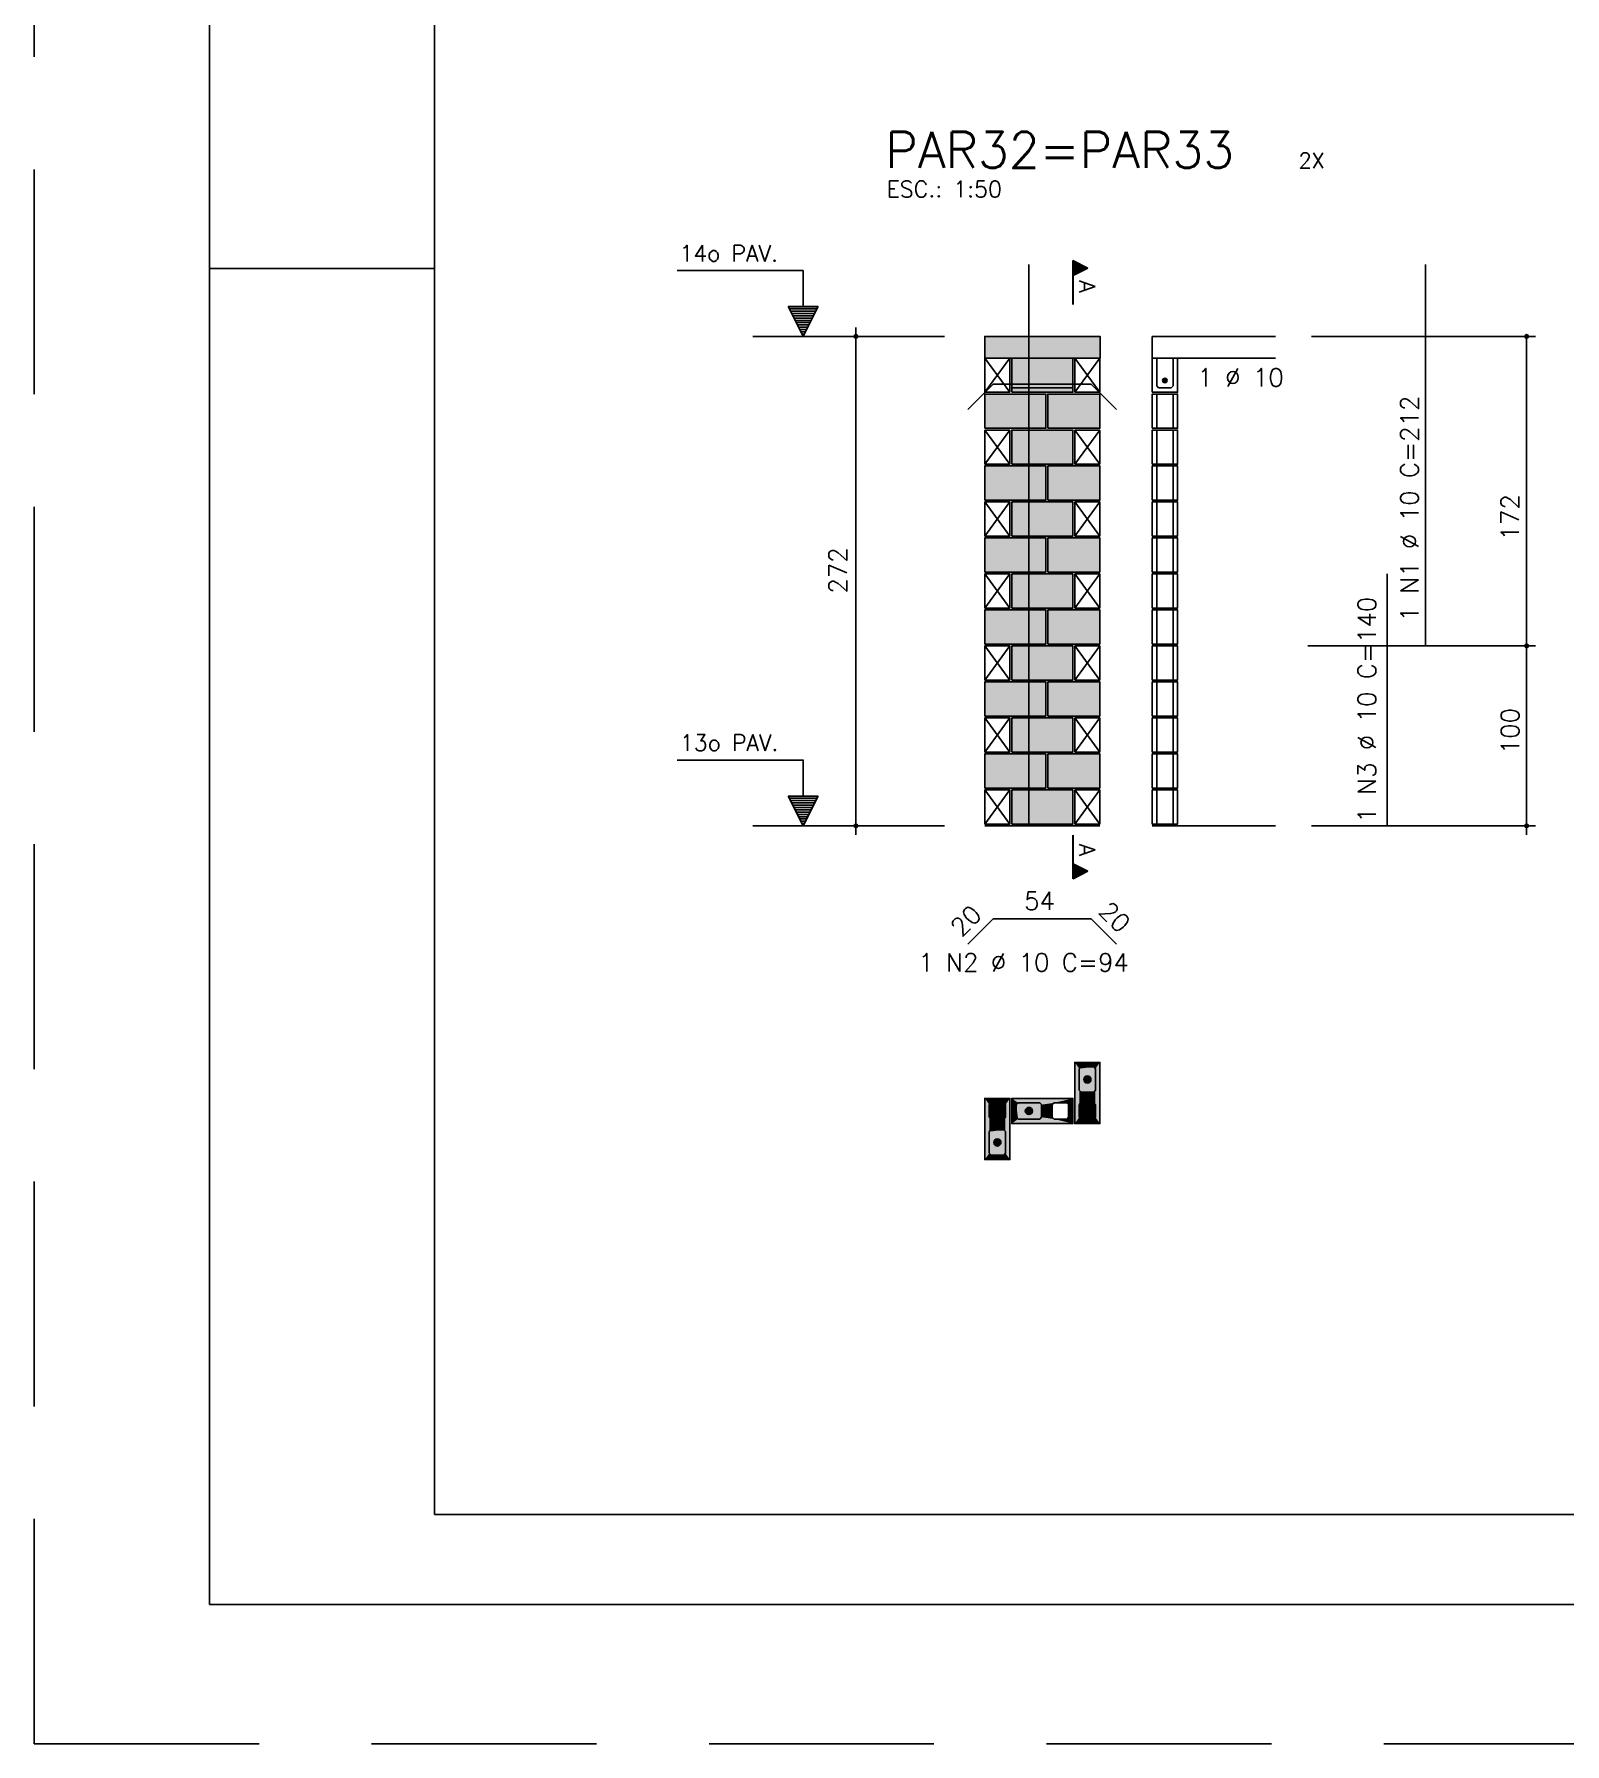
# Model space of a CAD drawing. Extents: x -1 to 122, y -1 to 61.
# Drawn here: x -1.06 to 15.95, y -1.45 to 17.55 of the extents above; entities that cross this region are included whole.
import ezdxf

# ---------------------------------------------------------------- set-up
doc = ezdxf.new("R2010")
doc.units = 0
doc.header["$MEASUREMENT"] = 0
doc.linetypes.add('HIDDEN', pattern=[0.375, 0.25, -0.125])
doc.layers.get('0').update_dxf_attribs({"linetype": 'CONTINUOUS'})
doc.layers.get('Defpoints').update_dxf_attribs({"linetype": 'CONTINUOUS'})
for name, color, linetype in [('ARQ_FOLHA', 7, 'CONTINUOUS'), ('PENA_01', 1, 'CONTINUOUS'), ('PENA_02', 2, 'CONTINUOUS'), ('PENA_03', 3, 'CONTINUOUS'), ('PENA_05', 5, 'CONTINUOUS'), ('PENA_06', 6, 'CONTINUOUS'), ('PENA_09', 254, 'CONTINUOUS'), ('PENA_11', 252, 'CONTINUOUS'), ('PENA_21', 100, 'CONTINUOUS'), ('PENA_27', 21, 'CONTINUOUS')]:
    doc.layers.add(name, color=color, linetype=linetype)
doc.styles.get("Standard").update_dxf_attribs({"font": 'ROMANS.SHX'})

# ---------------------------------------------------------------- blocks, each defined once
blk = doc.blocks.new('FOLHA A1+1 - 1102 X 594')
at = {"layer": 'ARQ_FOLHA', "color": 1}
blk.add_line((-1164, 148.5), (-1189, 148.5), dxfattribs=at)
for points in [[(-1189, 0), (0, 0), (0, 594), (-1189, 594)], [(-1164, 10), (-10, 10), (-10, 584), (-1164, 584)]]:
    blk.add_lwpolyline(points, close=True, dxfattribs=at)
at = {"layer": 'Defpoints', "color": 8, "linetype": 'HIDDEN', "ltscale": 100}
blk.add_lwpolyline([(-1208.5, 609.5), (-1208.5, -15.5), (19.5, -15.5), (19.5, 609.5)], close=True, dxfattribs=at)

msp = doc.modelspace()

# ---------------------------------------------------------------- linework, layer by layer
at = {"layer": 'PENA_01', "linetype": 'Continuous'}
for p, q in [((6.92292, 14.193675), (9.053784, 14.193675)), ((9.801276, 13.623675), (10.481276, 13.623675)), ((6.92292, 8.753675), (9.053784, 8.753675))]:
    msp.add_line(p, q, dxfattribs=at)
for points in [[(10.731276, 5.814694), (10.731276, 6.054694), (10.711276, 6.074694), (10.571276, 6.074694), (10.551276, 6.054694), (10.551276, 5.814694), (10.571276, 5.794694), (10.711276, 5.794694), (10.731276, 5.814694)], [(9.731276, 5.654694), (9.731276, 5.514694), (9.711276, 5.494694), (9.571276, 5.494694), (9.551276, 5.514694), (9.551276, 5.654694), (9.571276, 5.674694), (9.711276, 5.674694), (9.731276, 5.654694)], [(10.111276, 5.494694), (9.871276, 5.494694), (9.851276, 5.514694), (9.851276, 5.654694), (9.871276, 5.674694), (10.111276, 5.674694), (10.131276, 5.654694), (10.131276, 5.514694), (10.111276, 5.494694)], [(10.411276, 5.494694), (10.271276, 5.494694), (10.251276, 5.514694), (10.251276, 5.654694), (10.271276, 5.674694), (10.411276, 5.674694), (10.431276, 5.654694), (10.431276, 5.514694), (10.411276, 5.494694)], [(10.731276, 5.514694), (10.731276, 5.654694), (10.711276, 5.674694), (10.571276, 5.674694), (10.551276, 5.654694), (10.551276, 5.514694), (10.571276, 5.494694), (10.711276, 5.494694), (10.731276, 5.514694)], [(9.731276, 5.354694), (9.731276, 5.114694), (9.711276, 5.094694), (9.571276, 5.094694), (9.551276, 5.114694), (9.551276, 5.354694), (9.571276, 5.374694), (9.711276, 5.374694), (9.731276, 5.354694)]]:
    msp.add_lwpolyline(points, dxfattribs=at)
at = {"layer": 'PENA_02', "linetype": 'Continuous'}
for p, q in [((9.781276, 13.953675), (9.501276, 13.953675)), ((9.501276, 13.953675), (9.501276, 13.573675)), ((9.781276, 13.573675), (9.781276, 13.953675)), ((10.781276, 13.953675), (10.501276, 13.953675)), ((10.501276, 13.953675), (10.501276, 13.573675)), ((10.781276, 13.573675), (10.781276, 13.953675)), ((9.501276, 13.573675), (9.781276, 13.573675)), ((10.501276, 13.573675), (10.781276, 13.573675)), ((9.781276, 13.153675), (9.501276, 13.153675)), ((9.501276, 13.153675), (9.501276, 12.773675)), ((9.781276, 12.773675), (9.781276, 13.153675)), ((10.781276, 13.153675), (10.501276, 13.153675)), ((10.501276, 13.153675), (10.501276, 12.773675)), ((10.781276, 12.773675), (10.781276, 13.153675)), ((9.501276, 12.773675), (9.781276, 12.773675)), ((10.501276, 12.773675), (10.781276, 12.773675)), ((9.781276, 12.353675), (9.501276, 12.353675)), ((9.501276, 12.353675), (9.501276, 11.973675)), ((9.781276, 11.973675), (9.781276, 12.353675)), ((10.781276, 12.353675), (10.501276, 12.353675)), ((10.501276, 12.353675), (10.501276, 11.973675)), ((10.781276, 11.973675), (10.781276, 12.353675)), ((9.501276, 11.973675), (9.781276, 11.973675)), ((10.501276, 11.973675), (10.781276, 11.973675)), ((9.781276, 11.553675), (9.501276, 11.553675)), ((9.501276, 11.553675), (9.501276, 11.173675)), ((9.781276, 11.173675), (9.781276, 11.553675)), ((10.781276, 11.553675), (10.501276, 11.553675)), ((10.501276, 11.553675), (10.501276, 11.173675)), ((10.781276, 11.173675), (10.781276, 11.553675)), ((9.501276, 11.173675), (9.781276, 11.173675)), ((10.501276, 11.173675), (10.781276, 11.173675)), ((9.781276, 10.753675), (9.501276, 10.753675)), ((9.501276, 10.753675), (9.501276, 10.373675)), ((9.781276, 10.373675), (9.781276, 10.753675)), ((10.781276, 10.753675), (10.501276, 10.753675)), ((10.501276, 10.753675), (10.501276, 10.373675)), ((10.781276, 10.373675), (10.781276, 10.753675)), ((9.501276, 10.373675), (9.781276, 10.373675)), ((10.501276, 10.373675), (10.781276, 10.373675)), ((9.781276, 9.953675), (9.501276, 9.953675)), ((9.501276, 9.953675), (9.501276, 9.573675)), ((9.781276, 9.573675), (9.781276, 9.953675)), ((10.781276, 9.953675), (10.501276, 9.953675)), ((10.501276, 9.953675), (10.501276, 9.573675)), ((10.781276, 9.573675), (10.781276, 9.953675)), ((9.501276, 9.573675), (9.781276, 9.573675)), ((10.501276, 9.573675), (10.781276, 9.573675)), ((9.781276, 9.153675), (9.501276, 9.153675)), ((9.501276, 9.153675), (9.501276, 8.773675)), ((9.781276, 8.773675), (9.781276, 9.153675)), ((10.781276, 9.153675), (10.501276, 9.153675)), ((10.501276, 9.153675), (10.501276, 8.773675)), ((10.781276, 8.773675), (10.781276, 9.153675)), ((9.501276, 8.773675), (9.781276, 8.773675)), ((9.501276, 8.753675), (10.781276, 8.753675)), ((10.501276, 8.773675), (10.781276, 8.773675))]:
    msp.add_line(p, q, dxfattribs=at)
for points in [[(9.501276, 13.953675), (10.783151, 13.953675), (10.783151, 14.193675), (9.501276, 14.193675), (9.501276, 13.953675)], [(9.801276, 13.573675), (10.481276, 13.573675), (10.481276, 13.953675), (9.801276, 13.953675), (9.801276, 13.573675)], [(9.501276, 13.173675), (10.181276, 13.173675), (10.181276, 13.553675), (9.501276, 13.553675), (9.501276, 13.173675)], [(10.201276, 13.173675), (10.781276, 13.173675), (10.781276, 13.553675), (10.201276, 13.553675), (10.201276, 13.173675)], [(9.801276, 12.773675), (10.481276, 12.773675), (10.481276, 13.153675), (9.801276, 13.153675), (9.801276, 12.773675)], [(9.501276, 12.373675), (10.181276, 12.373675), (10.181276, 12.753675), (9.501276, 12.753675), (9.501276, 12.373675)], [(10.201276, 12.373675), (10.781276, 12.373675), (10.781276, 12.753675), (10.201276, 12.753675), (10.201276, 12.373675)], [(9.801276, 11.973675), (10.481276, 11.973675), (10.481276, 12.353675), (9.801276, 12.353675), (9.801276, 11.973675)], [(9.501276, 11.573675), (10.181276, 11.573675), (10.181276, 11.953675), (9.501276, 11.953675), (9.501276, 11.573675)], [(10.201276, 11.573675), (10.781276, 11.573675), (10.781276, 11.953675), (10.201276, 11.953675), (10.201276, 11.573675)], [(9.801276, 11.173675), (10.481276, 11.173675), (10.481276, 11.553675), (9.801276, 11.553675), (9.801276, 11.173675)], [(9.501276, 10.773675), (10.181276, 10.773675), (10.181276, 11.153675), (9.501276, 11.153675), (9.501276, 10.773675)], [(10.201276, 10.773675), (10.781276, 10.773675), (10.781276, 11.153675), (10.201276, 11.153675), (10.201276, 10.773675)], [(9.801276, 10.373675), (10.481276, 10.373675), (10.481276, 10.753675), (9.801276, 10.753675), (9.801276, 10.373675)], [(9.501276, 9.973675), (10.181276, 9.973675), (10.181276, 10.353675), (9.501276, 10.353675), (9.501276, 9.973675)], [(10.201276, 9.973675), (10.781276, 9.973675), (10.781276, 10.353675), (10.201276, 10.353675), (10.201276, 9.973675)], [(9.801276, 9.573675), (10.481276, 9.573675), (10.481276, 9.953675), (9.801276, 9.953675), (9.801276, 9.573675)], [(9.501276, 9.173675), (10.181276, 9.173675), (10.181276, 9.553675), (9.501276, 9.553675), (9.501276, 9.173675)], [(10.201276, 9.173675), (10.781276, 9.173675), (10.781276, 9.553675), (10.201276, 9.553675), (10.201276, 9.173675)], [(9.801276, 8.773675), (10.481276, 8.773675), (10.481276, 9.153675), (9.801276, 9.153675), (9.801276, 8.773675)], [(10.781276, 5.444694), (10.781276, 6.124694), (10.501276, 6.124694), (10.501276, 5.444694), (10.781276, 5.444694)], [(9.781276, 5.724694), (9.781276, 5.044694), (9.501276, 5.044694), (9.501276, 5.724694), (9.781276, 5.724694)], [(10.481276, 5.444694), (9.801276, 5.444694), (9.801276, 5.724694), (10.481276, 5.724694), (10.481276, 5.444694)]]:
    msp.add_lwpolyline(points, dxfattribs=at)
for centre, radius in [((8.069066, 14.193675), 0.02), ((8.069066, 14.193675), 0.01), ((15.523146, 14.193675), 0.02), ((15.523146, 14.193675), 0.01), ((15.523146, 10.753675), 0.02), ((15.523146, 10.753675), 0.01), ((8.069066, 8.753675), 0.02), ((8.069066, 8.753675), 0.01), ((15.523146, 8.753675), 0.02), ((15.523146, 8.753675), 0.01)]:
    msp.add_circle(centre, radius, dxfattribs=at)
at = {"layer": 'PENA_03', "linetype": 'Continuous'}
for p, q in [((10.481276, 14.550032), (10.481276, 15.036414)), ((10.481276, 15.036414), (10.647209, 14.953448)), ((10.481971, 15.035286), (10.645648, 14.953448)), ((10.481972, 15.035286), (10.481972, 14.871609)), ((10.49404, 15.030032), (10.49404, 14.876863)), ((10.506804, 15.02365), (10.506804, 14.883245)), ((10.519568, 15.017268), (10.519568, 14.889627)), ((7.481919, 14.925541), (6.081919, 14.925541)), ((7.481919, 14.525541), (7.481919, 14.925541)), ((7.483319, 14.525541), (7.483319, 14.926941)), ((10.647209, 14.953448), (10.481971, 14.870829)), ((10.645648, 14.953448), (10.481972, 14.871609)), ((10.481972, 14.870829), (10.481972, 14.550032)), ((10.532332, 15.010886), (10.532332, 14.896009)), ((10.545096, 15.004504), (10.545096, 14.902391)), ((10.55786, 14.998122), (10.55786, 14.908773)), ((10.570624, 14.99174), (10.570624, 14.915155)), ((10.583388, 14.985358), (10.583388, 14.921537)), ((10.596152, 14.978976), (10.596152, 14.927919)), ((10.608916, 14.972594), (10.608916, 14.934301)), ((10.621681, 14.966212), (10.621681, 14.940683)), ((10.634445, 14.95983), (10.634445, 14.947066)), ((7.482619, 14.193675), (7.316686, 14.525541)), ((7.316686, 14.525541), (7.481919, 14.525541)), ((7.482619, 14.196797), (7.318942, 14.524149)), ((7.646295, 14.524149), (7.318942, 14.524149)), ((7.635788, 14.500013), (7.329449, 14.500013)), ((7.623024, 14.474485), (7.342214, 14.474485)), ((7.61026, 14.448957), (7.354978, 14.448957)), ((7.648552, 14.525541), (7.482619, 14.193675)), ((7.646295, 14.52415), (7.482619, 14.196797)), ((7.483319, 14.525541), (7.648552, 14.525541)), ((7.597495, 14.423429), (7.367742, 14.423429)), ((7.584731, 14.3979), (7.380506, 14.3979)), ((7.571967, 14.372372), (7.39327, 14.372372)), ((7.559203, 14.346844), (7.406034, 14.346844)), ((7.546439, 14.321316), (7.418798, 14.321316)), ((7.533675, 14.295788), (7.431562, 14.295788)), ((7.520911, 14.27026), (7.444326, 14.27026)), ((8.069066, 8.653143), (8.069066, 14.293675)), ((7.508147, 14.244731), (7.45709, 14.244731)), ((7.495383, 14.219203), (7.469855, 14.219203)), ((11.363151, 14.193675), (11.363151, 13.573675)), ((11.363151, 14.193675), (12.73383, 14.193675)), ((13.13383, 14.193675), (15.623146, 14.193675)), ((15.523146, 8.653143), (15.523146, 14.193675)), ((9.501276, 13.573675), (9.781276, 13.953675)), ((9.781276, 13.573675), (9.501276, 13.953675)), ((10.501276, 13.573675), (10.781276, 13.953675)), ((10.781276, 13.573675), (10.501276, 13.953675)), ((11.363151, 13.953675), (12.73383, 13.953675)), ((11.413151, 13.173675), (11.413151, 13.553675)), ((11.593151, 13.173675), (11.593151, 13.553675)), ((9.501276, 12.773675), (9.781276, 13.153675)), ((9.781276, 12.773675), (9.501276, 13.153675)), ((10.501276, 12.773675), (10.781276, 13.153675)), ((10.781276, 12.773675), (10.501276, 13.153675)), ((11.413151, 12.773675), (11.413151, 13.153675)), ((11.593151, 12.773675), (11.593151, 13.153675)), ((11.413151, 12.373675), (11.413151, 12.753675)), ((11.593151, 12.373675), (11.593151, 12.753675)), ((9.501276, 11.973675), (9.781276, 12.353675)), ((9.781276, 11.973675), (9.501276, 12.353675)), ((10.501276, 11.973675), (10.781276, 12.353675)), ((10.781276, 11.973675), (10.501276, 12.353675)), ((11.413151, 11.973675), (11.413151, 12.353675)), ((11.593151, 11.973675), (11.593151, 12.353675)), ((11.413151, 11.573675), (11.413151, 11.953675)), ((11.593151, 11.573675), (11.593151, 11.953675)), ((9.501276, 11.173675), (9.781276, 11.553675)), ((9.781276, 11.173675), (9.501276, 11.553675)), ((10.501276, 11.173675), (10.781276, 11.553675)), ((10.781276, 11.173675), (10.501276, 11.553675)), ((11.413151, 11.173675), (11.413151, 11.553675)), ((11.593151, 11.173675), (11.593151, 11.553675)), ((11.413151, 10.773675), (11.413151, 11.153675)), ((11.593151, 10.773675), (11.593151, 11.153675)), ((9.501276, 10.373675), (9.781276, 10.753675)), ((9.781276, 10.373675), (9.501276, 10.753675)), ((10.501276, 10.373675), (10.781276, 10.753675)), ((10.781276, 10.373675), (10.501276, 10.753675)), ((11.413151, 10.373675), (11.413151, 10.753675)), ((11.593151, 10.373675), (11.593151, 10.753675)), ((13.091899, 10.753675), (15.623146, 10.753675)), ((11.413151, 9.973675), (11.413151, 10.353675)), ((11.593151, 9.973675), (11.593151, 10.353675)), ((9.501276, 9.573675), (9.781276, 9.953675)), ((9.781276, 9.573675), (9.501276, 9.953675)), ((10.501276, 9.573675), (10.781276, 9.953675)), ((10.781276, 9.573675), (10.501276, 9.953675)), ((11.413151, 9.573675), (11.413151, 9.953675)), ((11.593151, 9.573675), (11.593151, 9.953675)), ((11.413151, 9.173675), (11.413151, 9.553675)), ((11.593151, 9.173675), (11.593151, 9.553675)), ((7.481919, 9.485541), (6.081919, 9.485541)), ((7.481919, 9.085541), (7.481919, 9.485541)), ((7.483319, 9.085541), (7.483319, 9.486941)), ((9.501276, 8.773675), (9.781276, 9.153675)), ((9.781276, 8.773675), (9.501276, 9.153675)), ((10.501276, 8.773675), (10.781276, 9.153675)), ((10.781276, 8.773675), (10.501276, 9.153675)), ((11.413151, 8.773675), (11.413151, 9.153675)), ((11.593151, 8.773675), (11.593151, 9.153675)), ((7.482619, 8.753675), (7.316686, 9.085541)), ((7.316686, 9.085541), (7.481919, 9.085541)), ((7.482619, 8.756797), (7.318942, 9.084149)), ((7.646295, 9.084149), (7.318942, 9.084149)), ((7.635788, 9.060013), (7.329449, 9.060013)), ((7.623024, 9.034485), (7.342214, 9.034485)), ((7.61026, 9.008957), (7.354978, 9.008957)), ((7.597495, 8.983429), (7.367742, 8.983429)), ((7.584731, 8.9579), (7.380506, 8.9579)), ((7.571967, 8.932372), (7.39327, 8.932372)), ((7.648552, 9.085541), (7.482619, 8.753675)), ((7.646295, 9.08415), (7.482619, 8.756797)), ((7.483319, 9.085541), (7.648552, 9.085541)), ((7.559203, 8.906844), (7.406034, 8.906844)), ((7.546439, 8.881316), (7.418798, 8.881316)), ((7.533675, 8.855788), (7.431562, 8.855788)), ((7.520911, 8.83026), (7.444326, 8.83026)), ((7.508147, 8.804731), (7.45709, 8.804731)), ((7.495383, 8.779203), (7.469855, 8.779203)), ((11.363151, 8.753675), (12.73383, 8.753675)), ((13.13383, 8.753675), (15.623146, 8.753675)), ((10.481276, 8.65164), (10.481276, 8.165258)), ((10.481972, 8.330843), (10.481972, 8.65164)), ((10.481276, 8.165258), (10.647209, 8.248224)), ((10.647209, 8.248224), (10.481971, 8.330843)), ((10.481971, 8.166386), (10.645648, 8.248224)), ((10.481972, 8.166386), (10.481972, 8.330063)), ((10.645648, 8.248224), (10.481972, 8.330063)), ((10.49404, 8.17164), (10.49404, 8.324809)), ((10.506804, 8.178022), (10.506804, 8.318427)), ((10.519568, 8.184404), (10.519568, 8.312045)), ((10.532332, 8.190786), (10.532332, 8.305663)), ((10.545096, 8.197168), (10.545096, 8.299281)), ((10.55786, 8.20355), (10.55786, 8.292899)), ((10.570624, 8.209932), (10.570624, 8.286517)), ((10.583388, 8.216314), (10.583388, 8.280135)), ((10.596152, 8.222696), (10.596152, 8.273753)), ((10.608916, 8.229078), (10.608916, 8.267371)), ((10.621681, 8.23546), (10.621681, 8.260989)), ((10.634445, 8.241842), (10.634445, 8.254606))]:
    msp.add_line(p, q, dxfattribs=at)
for points in [[(11.363151, 13.573675), (11.643151, 13.573675), (11.643151, 13.953675)], [(11.593151, 13.953675), (11.593151, 13.643675), (11.573151, 13.623675), (11.433151, 13.623675), (11.413151, 13.643675), (11.413151, 13.953675)], [(11.363151, 13.173675), (11.643151, 13.173675), (11.643151, 13.553675), (11.363151, 13.553675), (11.363151, 13.173675)], [(11.363151, 12.773675), (11.643151, 12.773675), (11.643151, 13.153675), (11.363151, 13.153675), (11.363151, 12.773675)], [(11.363151, 12.373675), (11.643151, 12.373675), (11.643151, 12.753675), (11.363151, 12.753675), (11.363151, 12.373675)], [(11.363151, 11.973675), (11.643151, 11.973675), (11.643151, 12.353675), (11.363151, 12.353675), (11.363151, 11.973675)], [(11.363151, 11.573675), (11.643151, 11.573675), (11.643151, 11.953675), (11.363151, 11.953675), (11.363151, 11.573675)], [(11.363151, 11.173675), (11.643151, 11.173675), (11.643151, 11.553675), (11.363151, 11.553675), (11.363151, 11.173675)], [(11.363151, 10.773675), (11.643151, 10.773675), (11.643151, 11.153675), (11.363151, 11.153675), (11.363151, 10.773675)], [(11.363151, 10.373675), (11.643151, 10.373675), (11.643151, 10.753675), (11.363151, 10.753675), (11.363151, 10.373675)], [(11.363151, 9.973675), (11.643151, 9.973675), (11.643151, 10.353675), (11.363151, 10.353675), (11.363151, 9.973675)], [(11.363151, 9.573675), (11.643151, 9.573675), (11.643151, 9.953675), (11.363151, 9.953675), (11.363151, 9.573675)], [(11.363151, 9.173675), (11.643151, 9.173675), (11.643151, 9.553675), (11.363151, 9.553675), (11.363151, 9.173675)], [(11.363151, 8.773675), (11.643151, 8.773675), (11.643151, 9.153675), (11.363151, 9.153675), (11.363151, 8.773675)], [(10.711276, 6.074694), (10.731276, 6.054694), (10.731276, 5.814694), (10.711276, 5.794694), (10.571276, 5.794694), (10.551276, 5.814694), (10.551276, 6.054694), (10.571276, 6.074694), (10.711276, 6.074694)], [(9.551276, 5.654694), (9.571276, 5.674694), (9.711276, 5.674694), (9.731276, 5.654694), (9.731276, 5.514694), (9.711276, 5.494694), (9.571276, 5.494694), (9.551276, 5.514694), (9.551276, 5.654694)], [(9.851276, 5.654694), (9.871276, 5.674694), (10.111276, 5.674694), (10.131276, 5.654694), (10.131276, 5.514694), (10.111276, 5.494694), (9.871276, 5.494694), (9.851276, 5.514694), (9.851276, 5.654694)], [(10.551276, 5.654694), (10.571276, 5.674694), (10.711276, 5.674694), (10.731276, 5.654694), (10.731276, 5.514694), (10.711276, 5.494694), (10.571276, 5.494694), (10.551276, 5.514694), (10.551276, 5.654694)], [(9.711276, 5.374694), (9.731276, 5.354694), (9.731276, 5.114694), (9.711276, 5.094694), (9.571276, 5.094694), (9.551276, 5.114694), (9.551276, 5.354694), (9.571276, 5.374694), (9.711276, 5.374694)]]:
    msp.add_lwpolyline(points, dxfattribs=at)
for centre, radius in [((11.5027, 13.704665), 0.025), ((10.641276, 5.934694), 0.04), ((9.641276, 5.584694), 0.04), ((9.991276, 5.584694), 0.04), ((10.641276, 5.584694), 0.04), ((9.641276, 5.234694), 0.04)]:
    msp.add_circle(centre, radius, dxfattribs=at)
for points in [[(11.5277, 13.704665), (11.4902, 13.726316), (11.479207, 13.713216)], [(11.5277, 13.704665), (11.479207, 13.713216), (11.479207, 13.696115)], [(11.5277, 13.704665), (11.479207, 13.696115), (11.4902, 13.683015)], [(11.5277, 13.704665), (11.507041, 13.729285), (11.4902, 13.726316)], [(11.5277, 13.704665), (11.4902, 13.683015), (11.507041, 13.680045)], [(11.5277, 13.704665), (11.521851, 13.720735), (11.507041, 13.729285)], [(11.5277, 13.704665), (11.507041, 13.680045), (11.521851, 13.688595)], [(11.5277, 13.704665), (11.521851, 13.688595), (11.5277, 13.704665)], [(10.681276, 5.934694), (10.621276, 5.969335), (10.603688, 5.948375)], [(10.681276, 5.934694), (10.603688, 5.948375), (10.603688, 5.921014)], [(10.681276, 5.934694), (10.603688, 5.921014), (10.621276, 5.900053)], [(10.681276, 5.934694), (10.648222, 5.974087), (10.621276, 5.969335)], [(10.681276, 5.934694), (10.621276, 5.900053), (10.648222, 5.895302)], [(10.681276, 5.934694), (10.671918, 5.960406), (10.648222, 5.974087)], [(10.681276, 5.934694), (10.648222, 5.895302), (10.671918, 5.908983)], [(10.681276, 5.934694), (10.671918, 5.908983), (10.681276, 5.934694)], [(9.681276, 5.584694), (9.621276, 5.619335), (9.603688, 5.598375)], [(9.681276, 5.584694), (9.603688, 5.598375), (9.603688, 5.571014)], [(9.681276, 5.584694), (9.603688, 5.571014), (9.621276, 5.550053)], [(9.681276, 5.584694), (9.648222, 5.624087), (9.621276, 5.619335)], [(9.681276, 5.584694), (9.621276, 5.550053), (9.648222, 5.545302)], [(9.681276, 5.584694), (9.671918, 5.610406), (9.648222, 5.624087)], [(9.681276, 5.584694), (9.648222, 5.545302), (9.671918, 5.558983)], [(9.681276, 5.584694), (9.671918, 5.558983), (9.681276, 5.584694)], [(10.031276, 5.584694), (9.971276, 5.619335), (9.953688, 5.598375)], [(10.031276, 5.584694), (9.953688, 5.598375), (9.953688, 5.571014)], [(10.031276, 5.584694), (9.953688, 5.571014), (9.971276, 5.550053)], [(10.031276, 5.584694), (9.998222, 5.624087), (9.971276, 5.619335)], [(10.031276, 5.584694), (9.971276, 5.550053), (9.998222, 5.545302)], [(10.031276, 5.584694), (10.021918, 5.610406), (9.998222, 5.624087)], [(10.031276, 5.584694), (9.998222, 5.545302), (10.021918, 5.558983)], [(10.031276, 5.584694), (10.021918, 5.558983), (10.031276, 5.584694)], [(10.681276, 5.584694), (10.621276, 5.619335), (10.603688, 5.598375)], [(10.681276, 5.584694), (10.603688, 5.598375), (10.603688, 5.571014)], [(10.681276, 5.584694), (10.603688, 5.571014), (10.621276, 5.550053)], [(10.681276, 5.584694), (10.648222, 5.624087), (10.621276, 5.619335)], [(10.681276, 5.584694), (10.621276, 5.550053), (10.648222, 5.545302)], [(10.681276, 5.584694), (10.671918, 5.610406), (10.648222, 5.624087)], [(10.681276, 5.584694), (10.648222, 5.545302), (10.671918, 5.558983)], [(10.681276, 5.584694), (10.671918, 5.558983), (10.681276, 5.584694)], [(9.681276, 5.234694), (9.621276, 5.269335), (9.603688, 5.248375)], [(9.681276, 5.234694), (9.603688, 5.248375), (9.603688, 5.221014)], [(9.681276, 5.234694), (9.603688, 5.221014), (9.621276, 5.200053)], [(9.681276, 5.234694), (9.648222, 5.274087), (9.621276, 5.269335)], [(9.681276, 5.234694), (9.621276, 5.200053), (9.648222, 5.195302)], [(9.681276, 5.234694), (9.671918, 5.260406), (9.648222, 5.274087)], [(9.681276, 5.234694), (9.648222, 5.195302), (9.671918, 5.208983)], [(9.681276, 5.234694), (9.671918, 5.208983), (9.681276, 5.234694)]]:
    msp.add_solid(points, dxfattribs=at)
at = {"layer": 'PENA_05', "linetype": 'Continuous'}
for p, q in [((14.399396, 10.750753), (14.399396, 14.993675)), ((9.311507, 13.380841), (9.594349, 13.663683)), ((9.594349, 13.663683), (10.683151, 13.663735)), ((10.683151, 13.663735), (10.965994, 13.380892)), ((13.973472, 8.753675), (13.973472, 11.553675)), ((9.311507, 7.436902), (9.594349, 7.719745)), ((9.594349, 7.719745), (10.683151, 7.719796)), ((10.683151, 7.719796), (10.965994, 7.436953))]:
    msp.add_line(p, q, dxfattribs=at)
msp.add_lwpolyline([(9.991276, 14.993675), (9.991276, 8.753675)], dxfattribs=at)
at = {"layer": 'PENA_09', "linetype": 'Continuous'}
msp.add_lwpolyline([(9.801276, 13.623675), (10.481276, 13.623675), (10.481276, 13.953675), (9.801276, 13.953675), (9.801276, 13.623675)], dxfattribs=at)
for points in [[(9.801276, 13.623675), (10.481276, 13.623675), (10.481276, 13.953675)], [(9.801276, 13.623675), (10.481276, 13.953675), (9.801276, 13.953675)], [(9.801276, 13.623675), (9.801276, 13.953675), (9.801276, 13.623675)]]:
    msp.add_solid(points, dxfattribs=at)
at = {"layer": 'PENA_11', "linetype": 'Continuous'}
for points in [[(9.501276, 13.953675), (10.783151, 13.953675), (10.783151, 14.193675)], [(9.501276, 13.953675), (10.783151, 14.193675), (9.501276, 14.193675)], [(9.501276, 13.953675), (9.501276, 14.193675), (9.501276, 13.953675)], [(10.711276, 6.074694), (10.571276, 5.794694), (10.551276, 5.814694)], [(10.711276, 6.074694), (10.551276, 5.814694), (10.551276, 6.054694)], [(10.711276, 6.074694), (10.551276, 6.054694), (10.571276, 6.074694)], [(10.711276, 6.074694), (10.711276, 5.794694), (10.571276, 5.794694)], [(10.711276, 6.074694), (10.571276, 6.074694), (10.711276, 6.074694)], [(10.711276, 6.074694), (10.731276, 6.054694), (10.731276, 5.814694)], [(10.711276, 6.074694), (10.731276, 5.814694), (10.711276, 5.794694)], [(9.551276, 5.654694), (9.571276, 5.674694), (9.711276, 5.674694)], [(9.551276, 5.654694), (9.711276, 5.674694), (9.731276, 5.654694)], [(9.551276, 5.654694), (9.731276, 5.654694), (9.731276, 5.514694)], [(9.551276, 5.654694), (9.731276, 5.514694), (9.711276, 5.494694)], [(9.551276, 5.654694), (9.711276, 5.494694), (9.571276, 5.494694)], [(9.551276, 5.654694), (9.571276, 5.494694), (9.551276, 5.514694)], [(9.551276, 5.654694), (9.551276, 5.514694), (9.551276, 5.654694)], [(9.851276, 5.654694), (9.871276, 5.674694), (10.111276, 5.674694)], [(9.851276, 5.654694), (10.111276, 5.674694), (10.131276, 5.654694)], [(9.851276, 5.654694), (10.131276, 5.654694), (10.131276, 5.514694)], [(9.851276, 5.654694), (10.131276, 5.514694), (10.111276, 5.494694)], [(9.851276, 5.654694), (10.111276, 5.494694), (9.871276, 5.494694)], [(9.851276, 5.654694), (9.871276, 5.494694), (9.851276, 5.514694)], [(9.851276, 5.654694), (9.851276, 5.514694), (9.851276, 5.654694)], [(10.551276, 5.654694), (10.571276, 5.674694), (10.711276, 5.674694)], [(10.551276, 5.654694), (10.711276, 5.674694), (10.731276, 5.654694)], [(10.551276, 5.654694), (10.731276, 5.654694), (10.731276, 5.514694)], [(10.551276, 5.654694), (10.731276, 5.514694), (10.711276, 5.494694)], [(10.551276, 5.654694), (10.711276, 5.494694), (10.571276, 5.494694)], [(10.551276, 5.654694), (10.571276, 5.494694), (10.551276, 5.514694)], [(10.551276, 5.654694), (10.551276, 5.514694), (10.551276, 5.654694)], [(9.711276, 5.374694), (9.571276, 5.094694), (9.551276, 5.114694)], [(9.711276, 5.374694), (9.551276, 5.114694), (9.551276, 5.354694)], [(9.711276, 5.374694), (9.551276, 5.354694), (9.571276, 5.374694)], [(9.711276, 5.374694), (9.711276, 5.094694), (9.571276, 5.094694)], [(9.711276, 5.374694), (9.571276, 5.374694), (9.711276, 5.374694)], [(9.711276, 5.374694), (9.731276, 5.354694), (9.731276, 5.114694)], [(9.711276, 5.374694), (9.731276, 5.114694), (9.711276, 5.094694)]]:
    msp.add_solid(points, dxfattribs=at)
at = {"layer": 'PENA_21', "linetype": 'Continuous'}
for points in [[(9.501276, 13.173675), (10.181276, 13.173675), (10.181276, 13.553675), (9.501276, 13.553675), (9.501276, 13.173675)], [(9.801276, 13.573675), (10.481276, 13.573675), (10.481276, 13.623675), (9.801276, 13.623675), (9.801276, 13.573675)], [(9.801276, 12.773675), (10.481276, 12.773675), (10.481276, 13.153675), (9.801276, 13.153675), (9.801276, 12.773675)], [(9.501276, 12.373675), (10.181276, 12.373675), (10.181276, 12.753675), (9.501276, 12.753675), (9.501276, 12.373675)], [(9.801276, 11.973675), (10.481276, 11.973675), (10.481276, 12.353675), (9.801276, 12.353675), (9.801276, 11.973675)], [(9.501276, 11.573675), (10.181276, 11.573675), (10.181276, 11.953675), (9.501276, 11.953675), (9.501276, 11.573675)], [(9.801276, 11.173675), (10.481276, 11.173675), (10.481276, 11.553675), (9.801276, 11.553675), (9.801276, 11.173675)], [(9.501276, 10.773675), (10.181276, 10.773675), (10.181276, 11.153675), (9.501276, 11.153675), (9.501276, 10.773675)], [(9.801276, 10.373675), (10.481276, 10.373675), (10.481276, 10.753675), (9.801276, 10.753675), (9.801276, 10.373675)], [(9.501276, 9.973675), (10.181276, 9.973675), (10.181276, 10.353675), (9.501276, 10.353675), (9.501276, 9.973675)], [(9.801276, 9.573675), (10.481276, 9.573675), (10.481276, 9.953675), (9.801276, 9.953675), (9.801276, 9.573675)], [(9.501276, 9.173675), (10.181276, 9.173675), (10.181276, 9.553675), (9.501276, 9.553675), (9.501276, 9.173675)], [(9.801276, 8.773675), (10.481276, 8.773675), (10.481276, 9.153675), (9.801276, 9.153675), (9.801276, 8.773675)], [(10.641276, 5.444694), (10.641276, 5.494694), (10.571276, 5.494694), (10.551276, 5.514694), (10.551276, 5.654694), (10.571276, 5.674694), (10.641276, 5.674694), (10.641276, 5.794694), (10.571276, 5.794694), (10.551276, 5.814694), (10.551276, 6.054694), (10.571276, 6.074694), (10.641276, 6.074694), (10.641276, 6.124694), (10.501276, 6.124694), (10.501276, 5.444694), (10.641276, 5.444694)], [(10.641276, 5.444694), (10.641276, 5.494694), (10.711276, 5.494694), (10.731276, 5.514694), (10.731276, 5.654694), (10.711276, 5.674694), (10.641276, 5.674694), (10.641276, 5.794694), (10.711276, 5.794694), (10.731276, 5.814694), (10.731276, 6.054694), (10.711276, 6.074694), (10.641276, 6.074694), (10.641276, 6.124694), (10.781276, 6.124694), (10.781276, 5.444694), (10.641276, 5.444694)], [(9.641276, 5.724694), (9.641276, 5.674694), (9.571276, 5.674694), (9.551276, 5.654694), (9.551276, 5.514694), (9.571276, 5.494694), (9.641276, 5.494694), (9.641276, 5.374694), (9.571276, 5.374694), (9.551276, 5.354694), (9.551276, 5.114694), (9.571276, 5.094694), (9.641276, 5.094694), (9.641276, 5.044694), (9.501276, 5.044694), (9.501276, 5.724694), (9.641276, 5.724694)], [(9.641276, 5.724694), (9.641276, 5.674694), (9.711276, 5.674694), (9.731276, 5.654694), (9.731276, 5.514694), (9.711276, 5.494694), (9.641276, 5.494694), (9.641276, 5.374694), (9.711276, 5.374694), (9.731276, 5.354694), (9.731276, 5.114694), (9.711276, 5.094694), (9.641276, 5.094694), (9.641276, 5.044694), (9.781276, 5.044694), (9.781276, 5.724694), (9.641276, 5.724694)], [(10.481276, 5.584694), (10.431276, 5.584694), (10.431276, 5.654694), (10.411276, 5.674694), (10.271276, 5.674694), (10.251276, 5.654694), (10.251276, 5.584694), (10.131276, 5.584694), (10.131276, 5.654694), (10.111276, 5.674694), (9.871276, 5.674694), (9.851276, 5.654694), (9.851276, 5.584694), (9.801276, 5.584694), (9.801276, 5.724694), (10.481276, 5.724694), (10.481276, 5.584694)], [(10.481276, 5.584694), (10.431276, 5.584694), (10.431276, 5.514694), (10.411276, 5.494694), (10.271276, 5.494694), (10.251276, 5.514694), (10.251276, 5.584694), (10.131276, 5.584694), (10.131276, 5.514694), (10.111276, 5.494694), (9.871276, 5.494694), (9.851276, 5.514694), (9.851276, 5.584694), (9.801276, 5.584694), (9.801276, 5.444694), (10.481276, 5.444694), (10.481276, 5.584694)]]:
    msp.add_lwpolyline(points, dxfattribs=at)
for points in [[(9.501276, 13.173675), (10.181276, 13.173675), (10.181276, 13.553675)], [(9.501276, 13.173675), (10.181276, 13.553675), (9.501276, 13.553675)], [(9.501276, 13.173675), (9.501276, 13.553675), (9.501276, 13.173675)], [(9.801276, 13.573675), (10.481276, 13.573675), (10.481276, 13.623675)], [(9.801276, 13.573675), (10.481276, 13.623675), (9.801276, 13.623675)], [(9.801276, 13.573675), (9.801276, 13.623675), (9.801276, 13.573675)], [(9.801276, 12.773675), (10.481276, 12.773675), (10.481276, 13.153675)], [(9.801276, 12.773675), (10.481276, 13.153675), (9.801276, 13.153675)], [(9.801276, 12.773675), (9.801276, 13.153675), (9.801276, 12.773675)], [(9.501276, 12.373675), (10.181276, 12.373675), (10.181276, 12.753675)], [(9.501276, 12.373675), (10.181276, 12.753675), (9.501276, 12.753675)], [(9.501276, 12.373675), (9.501276, 12.753675), (9.501276, 12.373675)], [(9.801276, 11.973675), (10.481276, 11.973675), (10.481276, 12.353675)], [(9.801276, 11.973675), (10.481276, 12.353675), (9.801276, 12.353675)], [(9.801276, 11.973675), (9.801276, 12.353675), (9.801276, 11.973675)], [(9.501276, 11.573675), (10.181276, 11.573675), (10.181276, 11.953675)], [(9.501276, 11.573675), (10.181276, 11.953675), (9.501276, 11.953675)], [(9.501276, 11.573675), (9.501276, 11.953675), (9.501276, 11.573675)], [(9.801276, 11.173675), (10.481276, 11.173675), (10.481276, 11.553675)], [(9.801276, 11.173675), (10.481276, 11.553675), (9.801276, 11.553675)], [(9.801276, 11.173675), (9.801276, 11.553675), (9.801276, 11.173675)], [(9.501276, 10.773675), (10.181276, 10.773675), (10.181276, 11.153675)], [(9.501276, 10.773675), (10.181276, 11.153675), (9.501276, 11.153675)], [(9.501276, 10.773675), (9.501276, 11.153675), (9.501276, 10.773675)], [(9.801276, 10.373675), (10.481276, 10.373675), (10.481276, 10.753675)], [(9.801276, 10.373675), (10.481276, 10.753675), (9.801276, 10.753675)], [(9.801276, 10.373675), (9.801276, 10.753675), (9.801276, 10.373675)], [(9.501276, 9.973675), (10.181276, 9.973675), (10.181276, 10.353675)], [(9.501276, 9.973675), (10.181276, 10.353675), (9.501276, 10.353675)], [(9.501276, 9.973675), (9.501276, 10.353675), (9.501276, 9.973675)], [(9.801276, 9.573675), (10.481276, 9.573675), (10.481276, 9.953675)], [(9.801276, 9.573675), (10.481276, 9.953675), (9.801276, 9.953675)], [(9.801276, 9.573675), (9.801276, 9.953675), (9.801276, 9.573675)], [(9.501276, 9.173675), (10.181276, 9.173675), (10.181276, 9.553675)], [(9.501276, 9.173675), (10.181276, 9.553675), (9.501276, 9.553675)], [(9.501276, 9.173675), (9.501276, 9.553675), (9.501276, 9.173675)], [(9.801276, 8.773675), (10.481276, 8.773675), (10.481276, 9.153675)], [(9.801276, 8.773675), (10.481276, 9.153675), (9.801276, 9.153675)], [(9.801276, 8.773675), (9.801276, 9.153675), (9.801276, 8.773675)], [(10.641276, 6.124694), (10.501276, 6.124694), (10.571276, 6.074694)], [(10.571276, 6.074694), (10.501276, 6.124694), (10.551276, 6.054694)], [(10.501276, 6.124694), (10.551276, 5.514694), (10.551276, 6.054694)], [(10.501276, 5.444694), (10.551276, 5.514694), (10.501276, 6.124694)], [(10.641276, 6.074694), (10.641276, 6.124694), (10.571276, 6.074694)], [(10.711276, 6.074694), (10.641276, 6.074694), (10.781276, 6.124694)], [(10.641276, 6.074694), (10.641276, 6.124694), (10.781276, 6.124694)], [(10.731276, 6.054694), (10.711276, 6.074694), (10.781276, 6.124694)], [(10.731276, 5.814694), (10.781276, 6.124694), (10.731276, 5.654694)], [(10.731276, 5.654694), (10.781276, 6.124694), (10.731276, 5.514694)], [(10.781276, 6.124694), (10.781276, 5.444694), (10.731276, 5.514694)], [(10.731276, 5.814694), (10.731276, 6.054694), (10.781276, 6.124694)], [(10.551276, 6.054694), (10.551276, 5.514694), (10.551276, 5.654694)], [(10.551276, 6.054694), (10.551276, 5.814694), (10.551276, 5.654694)], [(9.571276, 5.674694), (9.551276, 5.654694), (9.501276, 5.724694)], [(9.571276, 5.674694), (9.501276, 5.724694), (9.641276, 5.724694)], [(9.501276, 5.724694), (9.551276, 5.654694), (9.501276, 5.044694)], [(9.571276, 5.674694), (9.641276, 5.724694), (9.641276, 5.674694)], [(9.781276, 5.724694), (9.641276, 5.724694), (9.711276, 5.674694)], [(9.711276, 5.674694), (9.641276, 5.724694), (9.641276, 5.674694)], [(9.731276, 5.654694), (9.781276, 5.724694), (9.711276, 5.674694)], [(9.781276, 5.044694), (9.781276, 5.724694), (9.731276, 5.654694)], [(10.481276, 5.724694), (9.871276, 5.674694), (9.801276, 5.724694)], [(9.871276, 5.674694), (9.851276, 5.654694), (9.801276, 5.724694)], [(9.801276, 5.724694), (9.851276, 5.654694), (9.801276, 5.584694)], [(10.111276, 5.674694), (9.871276, 5.674694), (10.481276, 5.724694)], [(10.131276, 5.654694), (10.111276, 5.674694), (10.481276, 5.724694)], [(10.481276, 5.724694), (10.271276, 5.674694), (10.131276, 5.654694)], [(10.481276, 5.724694), (10.411276, 5.674694), (10.271276, 5.674694)], [(10.481276, 5.724694), (10.431276, 5.654694), (10.411276, 5.674694)], [(10.481276, 5.724694), (10.481276, 5.584694), (10.431276, 5.584694)], [(10.481276, 5.724694), (10.431276, 5.584694), (10.431276, 5.654694)], [(10.571276, 5.674694), (10.551276, 5.814694), (10.551276, 5.654694)], [(10.571276, 5.674694), (10.571276, 5.794694), (10.551276, 5.814694)], [(10.641276, 5.674694), (10.571276, 5.794694), (10.571276, 5.674694)], [(10.641276, 5.674694), (10.641276, 5.794694), (10.571276, 5.794694)], [(10.641276, 5.674694), (10.711276, 5.794694), (10.711276, 5.674694)], [(10.641276, 5.674694), (10.641276, 5.794694), (10.711276, 5.794694)], [(10.711276, 5.794694), (10.731276, 5.814694), (10.711276, 5.674694)], [(10.711276, 5.674694), (10.731276, 5.814694), (10.731276, 5.654694)], [(9.501276, 5.044694), (9.551276, 5.654694), (9.551276, 5.114694)], [(9.551276, 5.114694), (9.551276, 5.654694), (9.551276, 5.514694)], [(9.551276, 5.114694), (9.551276, 5.354694), (9.551276, 5.514694)], [(9.571276, 5.494694), (9.551276, 5.354694), (9.551276, 5.514694)], [(9.711276, 5.494694), (9.731276, 5.354694), (9.731276, 5.514694)], [(9.731276, 5.514694), (9.781276, 5.044694), (9.731276, 5.654694)], [(9.731276, 5.354694), (9.781276, 5.044694), (9.731276, 5.514694)], [(9.851276, 5.654694), (9.851276, 5.584694), (9.801276, 5.584694)], [(9.801276, 5.444694), (9.851276, 5.514694), (9.801276, 5.584694)], [(9.851276, 5.514694), (9.851276, 5.584694), (9.801276, 5.584694)], [(9.871276, 5.494694), (9.851276, 5.514694), (9.801276, 5.444694)], [(10.131276, 5.514694), (10.111276, 5.494694), (10.481276, 5.444694)], [(10.131276, 5.584694), (10.131276, 5.654694), (10.271276, 5.674694)], [(10.131276, 5.584694), (10.271276, 5.674694), (10.251276, 5.654694)], [(10.131276, 5.584694), (10.251276, 5.654694), (10.251276, 5.584694)], [(10.131276, 5.584694), (10.131276, 5.514694), (10.271276, 5.494694)], [(10.131276, 5.584694), (10.271276, 5.494694), (10.251276, 5.514694)], [(10.131276, 5.584694), (10.251276, 5.514694), (10.251276, 5.584694)], [(10.481276, 5.444694), (10.271276, 5.494694), (10.131276, 5.514694)], [(10.481276, 5.444694), (10.431276, 5.514694), (10.411276, 5.494694)], [(10.481276, 5.444694), (10.481276, 5.584694), (10.431276, 5.584694)], [(10.481276, 5.444694), (10.431276, 5.584694), (10.431276, 5.514694)], [(10.571276, 5.494694), (10.551276, 5.514694), (10.501276, 5.444694)], [(10.731276, 5.514694), (10.781276, 5.444694), (10.711276, 5.494694)], [(9.571276, 5.494694), (9.571276, 5.374694), (9.551276, 5.354694)], [(9.641276, 5.494694), (9.571276, 5.374694), (9.571276, 5.494694)], [(9.641276, 5.494694), (9.641276, 5.374694), (9.571276, 5.374694)], [(9.641276, 5.494694), (9.711276, 5.374694), (9.711276, 5.494694)], [(9.641276, 5.494694), (9.641276, 5.374694), (9.711276, 5.374694)], [(9.711276, 5.374694), (9.731276, 5.354694), (9.711276, 5.494694)], [(9.731276, 5.354694), (9.731276, 5.114694), (9.781276, 5.044694)], [(10.481276, 5.444694), (9.871276, 5.494694), (9.801276, 5.444694)], [(10.111276, 5.494694), (9.871276, 5.494694), (10.481276, 5.444694)], [(10.481276, 5.444694), (10.411276, 5.494694), (10.271276, 5.494694)], [(10.571276, 5.494694), (10.501276, 5.444694), (10.641276, 5.444694)], [(10.571276, 5.494694), (10.641276, 5.444694), (10.641276, 5.494694)], [(10.781276, 5.444694), (10.641276, 5.444694), (10.711276, 5.494694)], [(10.711276, 5.494694), (10.641276, 5.444694), (10.641276, 5.494694)], [(9.571276, 5.094694), (9.501276, 5.044694), (9.551276, 5.114694)], [(9.641276, 5.044694), (9.501276, 5.044694), (9.571276, 5.094694)], [(9.641276, 5.094694), (9.641276, 5.044694), (9.571276, 5.094694)], [(9.711276, 5.094694), (9.641276, 5.094694), (9.781276, 5.044694)], [(9.641276, 5.094694), (9.641276, 5.044694), (9.781276, 5.044694)], [(9.731276, 5.114694), (9.711276, 5.094694), (9.781276, 5.044694)]]:
    msp.add_solid(points, dxfattribs=at)
at = {"layer": 'PENA_27', "linetype": 'Continuous'}
for points in [[(10.201276, 13.173675), (10.781276, 13.173675), (10.781276, 13.553675), (10.201276, 13.553675), (10.201276, 13.173675)], [(10.201276, 12.373675), (10.781276, 12.373675), (10.781276, 12.753675), (10.201276, 12.753675), (10.201276, 12.373675)], [(10.201276, 11.573675), (10.781276, 11.573675), (10.781276, 11.953675), (10.201276, 11.953675), (10.201276, 11.573675)], [(10.201276, 10.773675), (10.781276, 10.773675), (10.781276, 11.153675), (10.201276, 11.153675), (10.201276, 10.773675)], [(10.201276, 9.973675), (10.781276, 9.973675), (10.781276, 10.353675), (10.201276, 10.353675), (10.201276, 9.973675)], [(10.201276, 9.173675), (10.781276, 9.173675), (10.781276, 9.553675), (10.201276, 9.553675), (10.201276, 9.173675)]]:
    msp.add_lwpolyline(points, dxfattribs=at)
for points in [[(10.201276, 13.173675), (10.781276, 13.173675), (10.781276, 13.553675)], [(10.201276, 13.173675), (10.781276, 13.553675), (10.201276, 13.553675)], [(10.201276, 13.173675), (10.201276, 13.553675), (10.201276, 13.173675)], [(10.201276, 12.373675), (10.781276, 12.373675), (10.781276, 12.753675)], [(10.201276, 12.373675), (10.781276, 12.753675), (10.201276, 12.753675)], [(10.201276, 12.373675), (10.201276, 12.753675), (10.201276, 12.373675)], [(10.201276, 11.573675), (10.781276, 11.573675), (10.781276, 11.953675)], [(10.201276, 11.573675), (10.781276, 11.953675), (10.201276, 11.953675)], [(10.201276, 11.573675), (10.201276, 11.953675), (10.201276, 11.573675)], [(10.201276, 10.773675), (10.781276, 10.773675), (10.781276, 11.153675)], [(10.201276, 10.773675), (10.781276, 11.153675), (10.201276, 11.153675)], [(10.201276, 10.773675), (10.201276, 11.153675), (10.201276, 10.773675)], [(10.201276, 9.973675), (10.781276, 9.973675), (10.781276, 10.353675)], [(10.201276, 9.973675), (10.781276, 10.353675), (10.201276, 10.353675)], [(10.201276, 9.973675), (10.201276, 10.353675), (10.201276, 9.973675)], [(10.201276, 9.173675), (10.781276, 9.173675), (10.781276, 9.553675)], [(10.201276, 9.173675), (10.781276, 9.553675), (10.201276, 9.553675)], [(10.201276, 9.173675), (10.201276, 9.553675), (10.201276, 9.173675)]]:
    msp.add_solid(points, dxfattribs=at)

# ---------------------------------------------------------------- block references
at = {"xscale": 0.09999999999999938, "yscale": 0.09999999999999938, "zscale": 0.09999999999999938}
msp.add_blockref('FOLHA A1+1 - 1102 X 594', (119.786331, 0.100435), dxfattribs=at)

# ---------------------------------------------------------------- texts
at = {"layer": 'PENA_02', "linetype": 'Continuous'}
msp.add_text('2X', height=0.17, dxfattribs=at).set_placement((12.98805, 16.0648))
at = {"layer": 'PENA_03', "linetype": 'Continuous'}
for s, height, p in [('ESC.: 1:50', 0.18, (8.410615, 15.741804)), ('14o PAV.', 0.18, (6.107625, 15.027414)), ('1 %%c 10', 0.2, (11.86397, 13.637374)), ('13o PAV.', 0.18, (6.112191, 9.587414)), ('1 N2 %%c 10 C=94', 0.2, (8.762447, 7.135435))]:
    msp.add_text(s, height=height, dxfattribs=at).set_placement(p)
for s, height, rotation, p in [('A', 0.18, 270, (10.548305, 14.818015)), ('1 N1 %%c 10 C=212', 0.2, 90, (14.321443, 11.024642)), ('172', 0.2, 90, (15.437753, 11.925481)), ('272', 0.2, 90, (7.966762, 11.335073)), ('1 N3 %%c 10 C=140', 0.2, 90, (13.847715, 8.789238)), ('100', 0.2, 90, (15.439368, 9.549922)), ('A', 0.18, 270, (10.548305, 8.555086)), ('54', 0.2, 0.002704, (9.938745, 7.819761)), ('20', 0.2, 45, (9.240796, 7.507613)), ('20', 0.2, 315, (10.753862, 7.790507))]:
    msp.add_text(s, height=height, rotation=rotation, dxfattribs=at).set_placement(p)
at = {"layer": 'PENA_06', "linetype": 'Continuous'}
msp.add_text('PAR32=PAR33', height=0.4, dxfattribs=at).set_placement((8.396803, 16.066256))

doc.saveas('drawing.dxf')
